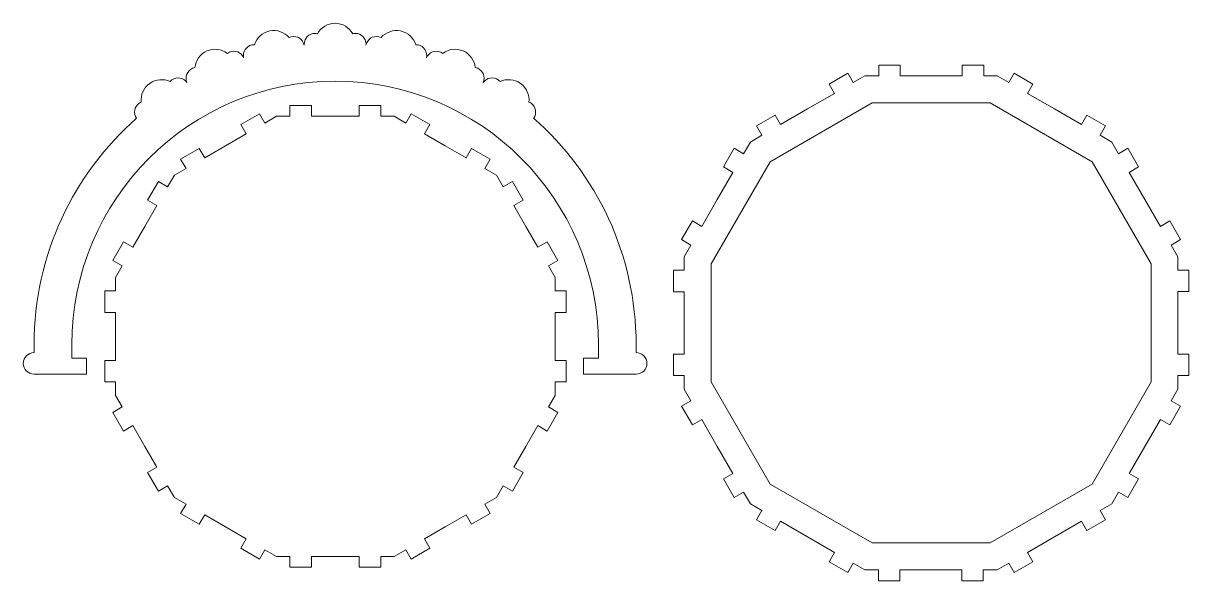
# Model space of a CAD drawing. Header units: centimetres. Extents: x -86 to 44, y 9 to 43.
# Drawn here: x -30.17 to 13.15, y 9.34 to 30.05 of the extents above; entities that cross this region are included whole.
import ezdxf

# ---------------------------------------------------------------- set-up
doc = ezdxf.new("R2010")
doc.units = ezdxf.units.CM
doc.header["$MEASUREMENT"] = 0
doc.layers.add('layer 1', color=7, linetype='Continuous')

msp = doc.modelspace()

# ---------------------------------------------------------------- linework, layer by layer
at = {"layer": 'layer 1', "color": 30, "lineweight": 20}
for points, knots in [([(-17.43528, 29.23906), (-17.43528, 29.23906), (-17.43527, 29.23906), (-17.43527, 29.23906), (-17.43527, 29.23906), (-17.43527, 29.23906), (-17.43526, 29.2391), (-17.43526, 29.2391), (-17.43526, 29.2391), (-17.39014, 29.45536), (-17.17826, 29.5941), (-16.962, 29.54897), (-16.962, 29.54897), (-16.93035, 29.54237), (-16.90036, 29.53217), (-16.87237, 29.51892), (-16.87237, 29.51892), (-16.69998, 29.71803), (-16.42775, 29.82029), (-16.15165, 29.76268), (-16.15165, 29.76268), (-15.87557, 29.70509), (-15.66692, 29.50248), (-15.58854, 29.25107), (-15.58854, 29.25107), (-15.55759, 29.25201), (-15.52604, 29.24936), (-15.49438, 29.24276), (-15.49438, 29.24276), (-15.27867, 29.19775), (-15.1401, 28.98679), (-15.18421, 28.77109), (-15.18421, 28.77109), (-15.18421, 28.77109), (-15.18385, 28.77098), (-15.18385, 28.77098), (-15.18385, 28.77098), (-15.09502, 28.97242), (-14.85992, 29.06432), (-14.65794, 28.97617), (-14.65794, 28.97617), (-14.62831, 28.96326), (-14.60103, 28.94714), (-14.57635, 28.92845), (-14.57635, 28.92845), (-14.36692, 29.08816), (-14.07955, 29.13266), (-13.82104, 29.01988), (-13.82104, 29.01988), (-13.56254, 28.90711), (-13.39966, 28.66616), (-13.37428, 28.40404), (-13.37428, 28.40404), (-13.3438, 28.39864), (-13.31346, 28.3896), (-13.28381, 28.37668), (-13.28381, 28.37668), (-13.08143, 28.28838), (-12.98888, 28.05282), (-13.07701, 27.85038), (-13.07701, 27.85038), (-13.07701, 27.85038), (-13.07695, 27.85035), (-13.07695, 27.85035), (-13.07695, 27.85035), (-12.94902, 28.03028), (-12.69946, 28.07256), (-12.51941, 27.9447), (-12.51941, 27.9447), (-12.49305, 27.92601), (-12.46964, 27.90465), (-12.44931, 27.88131), (-12.44931, 27.88131), (-12.21164, 27.99482), (-11.92124, 27.9796), (-11.69126, 27.81634), (-11.69126, 27.81634), (-11.46129, 27.65308), (-11.35113, 27.38391), (-11.3799, 27.12214), (-11.3799, 27.12214), (-11.35116, 27.11063), (-11.32331, 27.09556), (-11.29694, 27.07687), (-11.29694, 27.07687), (-11.11681, 26.94898), (-11.07443, 26.69929), (-11.20231, 26.51914), (-11.20231, 26.51914), (-11.20231, 26.51914), (-11.20303, 26.51816), (-11.20303, 26.51816), (-11.20303, 26.51816), (-8.86791, 24.46754), (-7.39402, 21.45981), (-7.39402, 18.10785), (-7.39402, 18.10785), (-7.39402, 18.10785), (-7.39402, 17.81538), (-7.39402, 17.81538), (-7.39402, 17.81538), (-7.17311, 17.81538), (-6.99402, 17.63629), (-6.99402, 17.41538), (-6.99402, 17.41538), (-6.99402, 17.19447), (-7.17311, 17.01538), (-7.39402, 17.01538), (-7.39402, 17.01538), (-7.39402, 17.01538), (-8.79402, 17.01538), (-8.79402, 17.01538), (-8.79402, 17.01538), (-8.79402, 17.01538), (-9.34402, 17.01538), (-9.34402, 17.01538), (-9.34402, 17.01538), (-9.34402, 17.01538), (-9.34402, 17.61538), (-9.34402, 17.61538), (-9.34402, 17.61538), (-9.34402, 17.61538), (-8.79402, 17.61538), (-8.79402, 17.61538), (-8.79402, 17.61538), (-8.79402, 17.61538), (-8.79402, 18.10785), (-8.79402, 18.10785), (-8.79402, 18.10785), (-8.79402, 23.51441), (-13.17691, 27.8973), (-18.58347, 27.8973), (-18.58347, 27.8973), (-23.99003, 27.8973), (-28.37292, 23.51441), (-28.37292, 18.10785), (-28.37292, 18.10785), (-28.37292, 18.10785), (-28.37291, 18.10785), (-28.37291, 18.10785), (-28.37291, 18.10785), (-28.37291, 18.10785), (-28.37291, 17.61538), (-28.37291, 17.61538), (-28.37291, 17.61538), (-28.37291, 17.61538), (-27.82291, 17.61538), (-27.82291, 17.61538), (-27.82291, 17.61538), (-27.82291, 17.61538), (-27.82291, 17.01538), (-27.82291, 17.01538), (-27.82291, 17.01538), (-27.82291, 17.01538), (-28.37291, 17.01538), (-28.37291, 17.01538), (-28.37291, 17.01538), (-28.37291, 17.01538), (-29.77291, 17.01538), (-29.77291, 17.01538), (-29.77291, 17.01538), (-29.99382, 17.01538), (-30.17291, 17.19447), (-30.17291, 17.41538), (-30.17291, 17.41538), (-30.17291, 17.63629), (-29.99382, 17.81538), (-29.77291, 17.81538), (-29.77291, 17.81538), (-29.77291, 17.81538), (-29.77291, 18.10785), (-29.77291, 18.10785), (-29.77291, 18.10785), (-29.77291, 18.10785), (-29.77292, 18.10785), (-29.77292, 18.10785), (-29.77292, 18.10785), (-29.77292, 21.4598), (-28.29903, 24.46752), (-25.96392, 26.51814), (-25.96392, 26.51814), (-25.96392, 26.51814), (-25.96465, 26.51914), (-25.96465, 26.51914), (-25.96465, 26.51914), (-26.09253, 26.69929), (-26.05015, 26.94898), (-25.87002, 27.07687), (-25.87002, 27.07687), (-25.84365, 27.09556), (-25.8158, 27.11063), (-25.78706, 27.12214), (-25.78706, 27.12214), (-25.81583, 27.38391), (-25.70567, 27.65308), (-25.4757, 27.81634), (-25.4757, 27.81634), (-25.24572, 27.9796), (-24.95532, 27.99482), (-24.71765, 27.88131), (-24.71765, 27.88131), (-24.69732, 27.90465), (-24.67391, 27.92601), (-24.64755, 27.9447), (-24.64755, 27.9447), (-24.4675, 28.07256), (-24.21793, 28.03028), (-24.09, 27.85034), (-24.09, 27.85034), (-24.09, 27.85034), (-24.08994, 27.85037), (-24.08994, 27.85037), (-24.08994, 27.85037), (-24.17808, 28.05281), (-24.08553, 28.28838), (-23.88315, 28.37668), (-23.88315, 28.37668), (-23.8535, 28.3896), (-23.82316, 28.39864), (-23.79268, 28.40404), (-23.79268, 28.40404), (-23.7673, 28.66616), (-23.60442, 28.90711), (-23.34592, 29.01988), (-23.34592, 29.01988), (-23.08741, 29.13266), (-22.80004, 29.08816), (-22.59061, 28.92845), (-22.59061, 28.92845), (-22.56593, 28.94714), (-22.53865, 28.96326), (-22.50902, 28.97617), (-22.50902, 28.97617), (-22.30704, 29.06432), (-22.07195, 28.97242), (-21.98311, 28.77098), (-21.98311, 28.77098), (-21.98311, 28.77098), (-21.98275, 28.77109), (-21.98275, 28.77109), (-21.98275, 28.77109), (-22.02686, 28.9868), (-21.88829, 29.19775), (-21.67258, 29.24276), (-21.67258, 29.24276), (-21.64092, 29.24936), (-21.60937, 29.25201), (-21.57842, 29.25107), (-21.57842, 29.25107), (-21.50004, 29.50248), (-21.29139, 29.70509), (-21.01531, 29.76268), (-21.01531, 29.76268), (-20.73921, 29.82029), (-20.46698, 29.71803), (-20.29459, 29.51892), (-20.29459, 29.51892), (-20.2666, 29.53217), (-20.23661, 29.54237), (-20.20496, 29.54897), (-20.20496, 29.54897), (-19.9887, 29.5941), (-19.77682, 29.45536), (-19.7317, 29.2391), (-19.7317, 29.2391), (-19.7317, 29.2391), (-19.73169, 29.23906), (-19.73169, 29.23906), (-19.73169, 29.23906), (-19.73169, 29.23906), (-19.73167, 29.23906), (-19.73167, 29.23906), (-19.73167, 29.23906), (-19.73259, 29.25012), (-19.73308, 29.26129), (-19.73308, 29.27258), (-19.73308, 29.27258), (-19.73308, 29.49349), (-19.55399, 29.67258), (-19.33308, 29.67258), (-19.33308, 29.67258), (-19.30075, 29.67258), (-19.26932, 29.66872), (-19.23921, 29.66148), (-19.23921, 29.66148), (-19.11113, 29.89159), (-18.86551, 30.0473), (-18.58347, 30.0473), (-18.58347, 30.0473), (-18.30144, 30.0473), (-18.05581, 29.89159), (-17.92773, 29.66148), (-17.92773, 29.66148), (-17.89763, 29.66872), (-17.8662, 29.67258), (-17.83387, 29.67258), (-17.83387, 29.67258), (-17.61296, 29.67258), (-17.43387, 29.49349), (-17.43387, 29.27258), (-17.43387, 29.27258), (-17.43387, 29.26129), (-17.43436, 29.25011), (-17.43528, 29.23906)], [0, 0, 0, 0, 0.01298701, 0.01298701, 0.01298701, 0.01298701, 0.02597403, 0.02597403, 0.02597403, 0.02597403, 0.03896104, 0.03896104, 0.03896104, 0.03896104, 0.05194805, 0.05194805, 0.05194805, 0.05194805, 0.06493506, 0.06493506, 0.06493506, 0.06493506, 0.07792208, 0.07792208, 0.07792208, 0.07792208, 0.09090909, 0.09090909, 0.09090909, 0.09090909, 0.1038961, 0.1038961, 0.1038961, 0.1038961, 0.11688312, 0.11688312, 0.11688312, 0.11688312, 0.12987013, 0.12987013, 0.12987013, 0.12987013, 0.14285714, 0.14285714, 0.14285714, 0.14285714, 0.15584416, 0.15584416, 0.15584416, 0.15584416, 0.16883117, 0.16883117, 0.16883117, 0.16883117, 0.18181818, 0.18181818, 0.18181818, 0.18181818, 0.19480519, 0.19480519, 0.19480519, 0.19480519, 0.20779221, 0.20779221, 0.20779221, 0.20779221, 0.22077922, 0.22077922, 0.22077922, 0.22077922, 0.23376623, 0.23376623, 0.23376623, 0.23376623, 0.24675325, 0.24675325, 0.24675325, 0.24675325, 0.25974026, 0.25974026, 0.25974026, 0.25974026, 0.27272727, 0.27272727, 0.27272727, 0.27272727, 0.28571429, 0.28571429, 0.28571429, 0.28571429, 0.2987013, 0.2987013, 0.2987013, 0.2987013, 0.31168831, 0.31168831, 0.31168831, 0.31168831, 0.32467532, 0.32467532, 0.32467532, 0.32467532, 0.33766234, 0.33766234, 0.33766234, 0.33766234, 0.35064935, 0.35064935, 0.35064935, 0.35064935, 0.36363636, 0.36363636, 0.36363636, 0.36363636, 0.37662338, 0.37662338, 0.37662338, 0.37662338, 0.38961039, 0.38961039, 0.38961039, 0.38961039, 0.4025974, 0.4025974, 0.4025974, 0.4025974, 0.41558442, 0.41558442, 0.41558442, 0.41558442, 0.42857143, 0.42857143, 0.42857143, 0.42857143, 0.44155844, 0.44155844, 0.44155844, 0.44155844, 0.45454545, 0.45454545, 0.45454545, 0.45454545, 0.46753247, 0.46753247, 0.46753247, 0.46753247, 0.48051948, 0.48051948, 0.48051948, 0.48051948, 0.49350649, 0.49350649, 0.49350649, 0.49350649, 0.50649351, 0.50649351, 0.50649351, 0.50649351, 0.51948052, 0.51948052, 0.51948052, 0.51948052, 0.53246753, 0.53246753, 0.53246753, 0.53246753, 0.54545455, 0.54545455, 0.54545455, 0.54545455, 0.55844156, 0.55844156, 0.55844156, 0.55844156, 0.57142857, 0.57142857, 0.57142857, 0.57142857, 0.58441558, 0.58441558, 0.58441558, 0.58441558, 0.5974026, 0.5974026, 0.5974026, 0.5974026, 0.61038961, 0.61038961, 0.61038961, 0.61038961, 0.62337662, 0.62337662, 0.62337662, 0.62337662, 0.63636364, 0.63636364, 0.63636364, 0.63636364, 0.64935065, 0.64935065, 0.64935065, 0.64935065, 0.66233766, 0.66233766, 0.66233766, 0.66233766, 0.67532468, 0.67532468, 0.67532468, 0.67532468, 0.68831169, 0.68831169, 0.68831169, 0.68831169, 0.7012987, 0.7012987, 0.7012987, 0.7012987, 0.71428571, 0.71428571, 0.71428571, 0.71428571, 0.72727273, 0.72727273, 0.72727273, 0.72727273, 0.74025974, 0.74025974, 0.74025974, 0.74025974, 0.75324675, 0.75324675, 0.75324675, 0.75324675, 0.76623377, 0.76623377, 0.76623377, 0.76623377, 0.77922078, 0.77922078, 0.77922078, 0.77922078, 0.79220779, 0.79220779, 0.79220779, 0.79220779, 0.80519481, 0.80519481, 0.80519481, 0.80519481, 0.81818182, 0.81818182, 0.81818182, 0.81818182, 0.83116883, 0.83116883, 0.83116883, 0.83116883, 0.84415584, 0.84415584, 0.84415584, 0.84415584, 0.85714286, 0.85714286, 0.85714286, 0.85714286, 0.87012987, 0.87012987, 0.87012987, 0.87012987, 0.88311688, 0.88311688, 0.88311688, 0.88311688, 0.8961039, 0.8961039, 0.8961039, 0.8961039, 0.90909091, 0.90909091, 0.90909091, 0.90909091, 0.92207792, 0.92207792, 0.92207792, 0.92207792, 0.93506494, 0.93506494, 0.93506494, 0.93506494, 0.94805195, 0.94805195, 0.94805195, 0.94805195, 0.96103896, 0.96103896, 0.96103896, 0.96103896, 0.97402597, 0.97402597, 0.97402597, 0.97402597, 1, 1, 1, 1]), ([(-25.15371, 24.16979), (-25.15371, 24.16979), (-25.55371, 23.47697), (-25.55371, 23.47697), (-25.55371, 23.47697), (-25.55371, 23.47697), (-25.2073, 23.27697), (-25.2073, 23.27697), (-25.2073, 23.27697), (-25.2073, 23.27697), (-25.65244, 22.50596), (-25.65244, 22.50596), (-25.65244, 22.50596), (-25.65244, 22.50596), (-26.09758, 21.73495), (-26.09758, 21.73495), (-26.09758, 21.73495), (-26.09758, 21.73495), (-26.44398, 21.93494), (-26.44398, 21.93494), (-26.44398, 21.93494), (-26.44398, 21.93494), (-26.84398, 21.24212), (-26.84398, 21.24212), (-26.84398, 21.24212), (-26.84398, 21.24212), (-26.49758, 21.04212), (-26.49758, 21.04212), (-26.49758, 21.04212), (-26.49758, 21.04212), (-26.74758, 20.60911), (-26.74758, 20.60911), (-26.74758, 20.60911), (-26.74758, 20.60911), (-26.74758, 20.10911), (-26.74758, 20.10911), (-26.74758, 20.10911), (-26.74758, 20.10911), (-27.14756, 20.10911), (-27.14756, 20.10911), (-27.14756, 20.10911), (-27.14756, 20.10911), (-27.14756, 19.30911), (-27.14756, 19.30911), (-27.14756, 19.30911), (-27.14756, 19.30911), (-26.74758, 19.30911), (-26.74758, 19.30911), (-26.74758, 19.30911), (-26.74758, 19.30911), (-26.74758, 18.41881), (-26.74758, 18.41881), (-26.74758, 18.41881), (-26.74758, 18.41881), (-26.74758, 17.52853), (-26.74758, 17.52853), (-26.74758, 17.52853), (-26.74758, 17.52853), (-27.14755, 17.52853), (-27.14755, 17.52853), (-27.14755, 17.52853), (-27.14755, 17.52853), (-27.14755, 16.72853), (-27.14755, 16.72853), (-27.14755, 16.72853), (-27.14755, 16.72853), (-26.74758, 16.72853), (-26.74758, 16.72853), (-26.74758, 16.72853), (-26.74758, 16.72853), (-26.74758, 16.22852), (-26.74758, 16.22852), (-26.74758, 16.22852), (-26.74758, 16.22852), (-26.49759, 15.79552), (-26.49759, 15.79552), (-26.49759, 15.79552), (-26.49759, 15.79552), (-26.84399, 15.59552), (-26.84399, 15.59552), (-26.84399, 15.59552), (-26.84399, 15.59552), (-26.44399, 14.9027), (-26.44399, 14.9027), (-26.44399, 14.9027), (-26.44399, 14.9027), (-26.09759, 15.1027), (-26.09759, 15.1027), (-26.09759, 15.1027), (-26.09759, 15.1027), (-25.65244, 14.33168), (-25.65244, 14.33168), (-25.65244, 14.33168), (-25.65244, 14.33168), (-25.2073, 13.56068), (-25.2073, 13.56068), (-25.2073, 13.56068), (-25.2073, 13.56068), (-25.55369, 13.36069), (-25.55369, 13.36069), (-25.55369, 13.36069), (-25.55369, 13.36069), (-25.15369, 12.66787), (-25.15369, 12.66787), (-25.15369, 12.66787), (-25.15369, 12.66787), (-24.8073, 12.86786), (-24.8073, 12.86786), (-24.8073, 12.86786), (-24.8073, 12.86786), (-24.55729, 12.43483), (-24.55729, 12.43483), (-24.55729, 12.43483), (-24.55729, 12.43483), (-24.12429, 12.18484), (-24.12429, 12.18484), (-24.12429, 12.18484), (-24.12429, 12.18484), (-24.32428, 11.83844), (-24.32428, 11.83844), (-24.32428, 11.83844), (-24.32428, 11.83844), (-23.63146, 11.43844), (-23.63146, 11.43844), (-23.63146, 11.43844), (-23.63146, 11.43844), (-23.43147, 11.78483), (-23.43147, 11.78483), (-23.43147, 11.78483), (-23.43147, 11.78483), (-22.66044, 11.33968), (-22.66044, 11.33968), (-22.66044, 11.33968), (-22.66044, 11.33968), (-21.88945, 10.89454), (-21.88945, 10.89454), (-21.88945, 10.89454), (-21.88945, 10.89454), (-22.08943, 10.54817), (-22.08943, 10.54817), (-22.08943, 10.54817), (-22.08943, 10.54817), (-21.39661, 10.14817), (-21.39661, 10.14817), (-21.39661, 10.14817), (-21.39661, 10.14817), (-21.19663, 10.49454), (-21.19663, 10.49454), (-21.19663, 10.49454), (-21.19663, 10.49454), (-20.7636, 10.24453), (-20.7636, 10.24453), (-20.7636, 10.24453), (-20.7636, 10.24453), (-20.2636, 10.24453), (-20.2636, 10.24453), (-20.2636, 10.24453), (-20.2636, 10.24453), (-20.2636, 9.84455), (-20.2636, 9.84455), (-20.2636, 9.84455), (-20.2636, 9.84455), (-19.4636, 9.84455), (-19.4636, 9.84455), (-19.4636, 9.84455), (-19.4636, 9.84455), (-19.4636, 10.24454), (-19.4636, 10.24454), (-19.4636, 10.24454), (-19.4636, 10.24454), (-18.57331, 10.24454), (-18.57331, 10.24454), (-18.57331, 10.24454), (-18.57331, 10.24454), (-17.68302, 10.24454), (-17.68302, 10.24454), (-17.68302, 10.24454), (-17.68302, 10.24454), (-17.68302, 9.84456), (-17.68302, 9.84456), (-17.68302, 9.84456), (-17.68302, 9.84456), (-16.88302, 9.84456), (-16.88302, 9.84456), (-16.88302, 9.84456), (-16.88302, 9.84456), (-16.88302, 10.24454), (-16.88302, 10.24454), (-16.88302, 10.24454), (-16.88302, 10.24454), (-16.38302, 10.24454), (-16.38302, 10.24454), (-16.38302, 10.24454), (-16.38302, 10.24454), (-15.95, 10.49454), (-15.95, 10.49454), (-15.95, 10.49454), (-15.95, 10.49454), (-15.75001, 10.14815), (-15.75001, 10.14815), (-15.75001, 10.14815), (-15.75001, 10.14815), (-15.05719, 10.54815), (-15.05719, 10.54815), (-15.05719, 10.54815), (-15.05719, 10.54815), (-15.25718, 10.89454), (-15.25718, 10.89454), (-15.25718, 10.89454), (-15.25718, 10.89454), (-14.48617, 11.33968), (-14.48617, 11.33968), (-14.48617, 11.33968), (-14.48617, 11.33968), (-13.71516, 11.78482), (-13.71516, 11.78482), (-13.71516, 11.78482), (-13.71516, 11.78482), (-13.51518, 11.43845), (-13.51518, 11.43845), (-13.51518, 11.43845), (-13.51518, 11.43845), (-12.82236, 11.83845), (-12.82236, 11.83845), (-12.82236, 11.83845), (-12.82236, 11.83845), (-13.02234, 12.18482), (-13.02234, 12.18482), (-13.02234, 12.18482), (-13.02234, 12.18482), (-12.58932, 12.43482), (-12.58932, 12.43482), (-12.58932, 12.43482), (-12.58932, 12.43482), (-12.33931, 12.86784), (-12.33931, 12.86784), (-12.33931, 12.86784), (-12.33931, 12.86784), (-11.99293, 12.66786), (-11.99293, 12.66786), (-11.99293, 12.66786), (-11.99293, 12.66786), (-11.59293, 13.36068), (-11.59293, 13.36068), (-11.59293, 13.36068), (-11.59293, 13.36068), (-11.93931, 13.56066), (-11.93931, 13.56066), (-11.93931, 13.56066), (-11.93931, 13.56066), (-11.49417, 14.33167), (-11.49417, 14.33167), (-11.49417, 14.33167), (-11.49417, 14.33167), (-11.04903, 15.10269), (-11.04903, 15.10269), (-11.04903, 15.10269), (-11.04903, 15.10269), (-10.70265, 14.90271), (-10.70265, 14.90271), (-10.70265, 14.90271), (-10.70265, 14.90271), (-10.30265, 15.59553), (-10.30265, 15.59553), (-10.30265, 15.59553), (-10.30265, 15.59553), (-10.64903, 15.79551), (-10.64903, 15.79551), (-10.64903, 15.79551), (-10.64903, 15.79551), (-10.39903, 16.22852), (-10.39903, 16.22852), (-10.39903, 16.22852), (-10.39903, 16.22852), (-10.39903, 16.72853), (-10.39903, 16.72853), (-10.39903, 16.72853), (-10.39903, 16.72853), (-9.99903, 16.72853), (-9.99903, 16.72853), (-9.99903, 16.72853), (-9.99903, 16.72853), (-9.99903, 17.52853), (-9.99903, 17.52853), (-9.99903, 17.52853), (-9.99903, 17.52853), (-10.39904, 17.52853), (-10.39904, 17.52853), (-10.39904, 17.52853), (-10.39904, 17.52853), (-10.39904, 18.41882), (-10.39904, 18.41882), (-10.39904, 18.41882), (-10.39904, 18.41882), (-10.39904, 19.30911), (-10.39904, 19.30911), (-10.39904, 19.30911), (-10.39904, 19.30911), (-9.99904, 19.30911), (-9.99904, 19.30911), (-9.99904, 19.30911), (-9.99904, 19.30911), (-9.99904, 20.10911), (-9.99904, 20.10911), (-9.99904, 20.10911), (-9.99904, 20.10911), (-10.39903, 20.10911), (-10.39903, 20.10911), (-10.39903, 20.10911), (-10.39903, 20.10911), (-10.39903, 20.60911), (-10.39903, 20.60911), (-10.39903, 20.60911), (-10.39903, 20.60911), (-10.64904, 21.04214), (-10.64904, 21.04214), (-10.64904, 21.04214), (-10.64904, 21.04214), (-10.30264, 21.24213), (-10.30264, 21.24213), (-10.30264, 21.24213), (-10.30264, 21.24213), (-10.70264, 21.93495), (-10.70264, 21.93495), (-10.70264, 21.93495), (-10.70264, 21.93495), (-11.04904, 21.73496), (-11.04904, 21.73496), (-11.04904, 21.73496), (-11.04904, 21.73496), (-11.49417, 22.50595), (-11.49417, 22.50595), (-11.49417, 22.50595), (-11.49417, 22.50595), (-11.93933, 23.27697), (-11.93933, 23.27697), (-11.93933, 23.27697), (-11.93933, 23.27697), (-11.59293, 23.47696), (-11.59293, 23.47696), (-11.59293, 23.47696), (-11.59293, 23.47696), (-11.99293, 24.16978), (-11.99293, 24.16978), (-11.99293, 24.16978), (-11.99293, 24.16978), (-12.33933, 23.96979), (-12.33933, 23.96979), (-12.33933, 23.96979), (-12.33933, 23.96979), (-12.58933, 24.4028), (-12.58933, 24.4028), (-12.58933, 24.4028), (-12.58933, 24.4028), (-13.02235, 24.65281), (-13.02235, 24.65281), (-13.02235, 24.65281), (-13.02235, 24.65281), (-12.82235, 24.99922), (-12.82235, 24.99922), (-12.82235, 24.99922), (-12.82235, 24.99922), (-13.51517, 25.39922), (-13.51517, 25.39922), (-13.51517, 25.39922), (-13.51517, 25.39922), (-13.71517, 25.05281), (-13.71517, 25.05281), (-13.71517, 25.05281), (-13.71517, 25.05281), (-14.48617, 25.49795), (-14.48617, 25.49795), (-14.48617, 25.49795), (-14.48617, 25.49795), (-15.25719, 25.9431), (-15.25719, 25.9431), (-15.25719, 25.9431), (-15.25719, 25.9431), (-15.0572, 26.2895), (-15.0572, 26.2895), (-15.0572, 26.2895), (-15.0572, 26.2895), (-15.75002, 26.6895), (-15.75002, 26.6895), (-15.75002, 26.6895), (-15.75002, 26.6895), (-15.95001, 26.3431), (-15.95001, 26.3431), (-15.95001, 26.3431), (-15.95001, 26.3431), (-16.38302, 26.5931), (-16.38302, 26.5931), (-16.38302, 26.5931), (-16.38302, 26.5931), (-16.88302, 26.5931), (-16.88302, 26.5931), (-16.88302, 26.5931), (-16.88302, 26.5931), (-16.88302, 26.99308), (-16.88302, 26.99308), (-16.88302, 26.99308), (-16.88302, 26.99308), (-17.68302, 26.99308), (-17.68302, 26.99308), (-17.68302, 26.99308), (-17.68302, 26.99308), (-17.68302, 26.59309), (-17.68302, 26.59309), (-17.68302, 26.59309), (-17.68302, 26.59309), (-18.57331, 26.59309), (-18.57331, 26.59309), (-18.57331, 26.59309), (-18.57331, 26.59309), (-19.4636, 26.59309), (-19.4636, 26.59309), (-19.4636, 26.59309), (-19.4636, 26.59309), (-19.4636, 26.99307), (-19.4636, 26.99307), (-19.4636, 26.99307), (-19.4636, 26.99307), (-20.2636, 26.99307), (-20.2636, 26.99307), (-20.2636, 26.99307), (-20.2636, 26.99307), (-20.2636, 26.59309), (-20.2636, 26.59309), (-20.2636, 26.59309), (-20.2636, 26.59309), (-20.7636, 26.59309), (-20.7636, 26.59309), (-20.7636, 26.59309), (-20.7636, 26.59309), (-21.19662, 26.34309), (-21.19662, 26.34309), (-21.19662, 26.34309), (-21.19662, 26.34309), (-21.39662, 26.6895), (-21.39662, 26.6895), (-21.39662, 26.6895), (-21.39662, 26.6895), (-22.08944, 26.2895), (-22.08944, 26.2895), (-22.08944, 26.2895), (-22.08944, 26.2895), (-21.88944, 25.94309), (-21.88944, 25.94309), (-21.88944, 25.94309), (-21.88944, 25.94309), (-22.66045, 25.49795), (-22.66045, 25.49795), (-22.66045, 25.49795), (-22.66045, 25.49795), (-23.43146, 25.05281), (-23.43146, 25.05281), (-23.43146, 25.05281), (-23.43146, 25.05281), (-23.63145, 25.39921), (-23.63145, 25.39921), (-23.63145, 25.39921), (-23.63145, 25.39921), (-24.32427, 24.99921), (-24.32427, 24.99921), (-24.32427, 24.99921), (-24.32427, 24.99921), (-24.12428, 24.65281), (-24.12428, 24.65281), (-24.12428, 24.65281), (-24.12428, 24.65281), (-24.5573, 24.40281), (-24.5573, 24.40281), (-24.5573, 24.40281), (-24.5573, 24.40281), (-24.8073, 23.96979), (-24.8073, 23.96979), (-24.8073, 23.96979), (-24.8073, 23.96979), (-25.15371, 24.16979), (-25.15371, 24.16979)], [0, 0, 0, 0, 0.00826446, 0.00826446, 0.00826446, 0.00826446, 0.01652893, 0.01652893, 0.01652893, 0.01652893, 0.02479339, 0.02479339, 0.02479339, 0.02479339, 0.03305785, 0.03305785, 0.03305785, 0.03305785, 0.04132231, 0.04132231, 0.04132231, 0.04132231, 0.04958678, 0.04958678, 0.04958678, 0.04958678, 0.05785124, 0.05785124, 0.05785124, 0.05785124, 0.0661157, 0.0661157, 0.0661157, 0.0661157, 0.07438017, 0.07438017, 0.07438017, 0.07438017, 0.08264463, 0.08264463, 0.08264463, 0.08264463, 0.09090909, 0.09090909, 0.09090909, 0.09090909, 0.09917355, 0.09917355, 0.09917355, 0.09917355, 0.10743802, 0.10743802, 0.10743802, 0.10743802, 0.11570248, 0.11570248, 0.11570248, 0.11570248, 0.12396694, 0.12396694, 0.12396694, 0.12396694, 0.1322314, 0.1322314, 0.1322314, 0.1322314, 0.14049587, 0.14049587, 0.14049587, 0.14049587, 0.14876033, 0.14876033, 0.14876033, 0.14876033, 0.15702479, 0.15702479, 0.15702479, 0.15702479, 0.16528926, 0.16528926, 0.16528926, 0.16528926, 0.17355372, 0.17355372, 0.17355372, 0.17355372, 0.18181818, 0.18181818, 0.18181818, 0.18181818, 0.19008264, 0.19008264, 0.19008264, 0.19008264, 0.19834711, 0.19834711, 0.19834711, 0.19834711, 0.20661157, 0.20661157, 0.20661157, 0.20661157, 0.21487603, 0.21487603, 0.21487603, 0.21487603, 0.2231405, 0.2231405, 0.2231405, 0.2231405, 0.23140496, 0.23140496, 0.23140496, 0.23140496, 0.23966942, 0.23966942, 0.23966942, 0.23966942, 0.24793388, 0.24793388, 0.24793388, 0.24793388, 0.25619835, 0.25619835, 0.25619835, 0.25619835, 0.26446281, 0.26446281, 0.26446281, 0.26446281, 0.27272727, 0.27272727, 0.27272727, 0.27272727, 0.28099174, 0.28099174, 0.28099174, 0.28099174, 0.2892562, 0.2892562, 0.2892562, 0.2892562, 0.29752066, 0.29752066, 0.29752066, 0.29752066, 0.30578512, 0.30578512, 0.30578512, 0.30578512, 0.31404959, 0.31404959, 0.31404959, 0.31404959, 0.32231405, 0.32231405, 0.32231405, 0.32231405, 0.33057851, 0.33057851, 0.33057851, 0.33057851, 0.33884298, 0.33884298, 0.33884298, 0.33884298, 0.34710744, 0.34710744, 0.34710744, 0.34710744, 0.3553719, 0.3553719, 0.3553719, 0.3553719, 0.36363636, 0.36363636, 0.36363636, 0.36363636, 0.37190083, 0.37190083, 0.37190083, 0.37190083, 0.38016529, 0.38016529, 0.38016529, 0.38016529, 0.38842975, 0.38842975, 0.38842975, 0.38842975, 0.39669421, 0.39669421, 0.39669421, 0.39669421, 0.40495868, 0.40495868, 0.40495868, 0.40495868, 0.41322314, 0.41322314, 0.41322314, 0.41322314, 0.4214876, 0.4214876, 0.4214876, 0.4214876, 0.42975207, 0.42975207, 0.42975207, 0.42975207, 0.43801653, 0.43801653, 0.43801653, 0.43801653, 0.44628099, 0.44628099, 0.44628099, 0.44628099, 0.45454545, 0.45454545, 0.45454545, 0.45454545, 0.46280992, 0.46280992, 0.46280992, 0.46280992, 0.47107438, 0.47107438, 0.47107438, 0.47107438, 0.47933884, 0.47933884, 0.47933884, 0.47933884, 0.48760331, 0.48760331, 0.48760331, 0.48760331, 0.49586777, 0.49586777, 0.49586777, 0.49586777, 0.50413223, 0.50413223, 0.50413223, 0.50413223, 0.51239669, 0.51239669, 0.51239669, 0.51239669, 0.52066116, 0.52066116, 0.52066116, 0.52066116, 0.52892562, 0.52892562, 0.52892562, 0.52892562, 0.53719008, 0.53719008, 0.53719008, 0.53719008, 0.54545455, 0.54545455, 0.54545455, 0.54545455, 0.55371901, 0.55371901, 0.55371901, 0.55371901, 0.56198347, 0.56198347, 0.56198347, 0.56198347, 0.57024793, 0.57024793, 0.57024793, 0.57024793, 0.5785124, 0.5785124, 0.5785124, 0.5785124, 0.58677686, 0.58677686, 0.58677686, 0.58677686, 0.59504132, 0.59504132, 0.59504132, 0.59504132, 0.60330579, 0.60330579, 0.60330579, 0.60330579, 0.61157025, 0.61157025, 0.61157025, 0.61157025, 0.61983471, 0.61983471, 0.61983471, 0.61983471, 0.62809917, 0.62809917, 0.62809917, 0.62809917, 0.63636364, 0.63636364, 0.63636364, 0.63636364, 0.6446281, 0.6446281, 0.6446281, 0.6446281, 0.65289256, 0.65289256, 0.65289256, 0.65289256, 0.66115702, 0.66115702, 0.66115702, 0.66115702, 0.66942149, 0.66942149, 0.66942149, 0.66942149, 0.67768595, 0.67768595, 0.67768595, 0.67768595, 0.68595041, 0.68595041, 0.68595041, 0.68595041, 0.69421488, 0.69421488, 0.69421488, 0.69421488, 0.70247934, 0.70247934, 0.70247934, 0.70247934, 0.7107438, 0.7107438, 0.7107438, 0.7107438, 0.71900826, 0.71900826, 0.71900826, 0.71900826, 0.72727273, 0.72727273, 0.72727273, 0.72727273, 0.73553719, 0.73553719, 0.73553719, 0.73553719, 0.74380165, 0.74380165, 0.74380165, 0.74380165, 0.75206612, 0.75206612, 0.75206612, 0.75206612, 0.76033058, 0.76033058, 0.76033058, 0.76033058, 0.76859504, 0.76859504, 0.76859504, 0.76859504, 0.7768595, 0.7768595, 0.7768595, 0.7768595, 0.78512397, 0.78512397, 0.78512397, 0.78512397, 0.79338843, 0.79338843, 0.79338843, 0.79338843, 0.80165289, 0.80165289, 0.80165289, 0.80165289, 0.80991736, 0.80991736, 0.80991736, 0.80991736, 0.81818182, 0.81818182, 0.81818182, 0.81818182, 0.82644628, 0.82644628, 0.82644628, 0.82644628, 0.83471074, 0.83471074, 0.83471074, 0.83471074, 0.84297521, 0.84297521, 0.84297521, 0.84297521, 0.85123967, 0.85123967, 0.85123967, 0.85123967, 0.85950413, 0.85950413, 0.85950413, 0.85950413, 0.8677686, 0.8677686, 0.8677686, 0.8677686, 0.87603306, 0.87603306, 0.87603306, 0.87603306, 0.88429752, 0.88429752, 0.88429752, 0.88429752, 0.89256198, 0.89256198, 0.89256198, 0.89256198, 0.90082645, 0.90082645, 0.90082645, 0.90082645, 0.90909091, 0.90909091, 0.90909091, 0.90909091, 0.91735537, 0.91735537, 0.91735537, 0.91735537, 0.92561983, 0.92561983, 0.92561983, 0.92561983, 0.9338843, 0.9338843, 0.9338843, 0.9338843, 0.94214876, 0.94214876, 0.94214876, 0.94214876, 0.95041322, 0.95041322, 0.95041322, 0.95041322, 0.95867769, 0.95867769, 0.95867769, 0.95867769, 0.96694215, 0.96694215, 0.96694215, 0.96694215, 0.97520661, 0.97520661, 0.97520661, 0.97520661, 0.98347107, 0.98347107, 0.98347107, 0.98347107, 1, 1, 1, 1])]:
    msp.add_open_spline(points, degree=3, knots=knots, dxfattribs=at)
at = {"layer": 'layer 1', "color": 30, "lineweight": 9}
for points, knots in [([(-3.74483, 12.43576), (-3.74483, 12.43576), (-4.14483, 13.12858), (-4.14483, 13.12858), (-4.14483, 13.12858), (-4.14483, 13.12858), (-3.79843, 13.32857), (-3.79843, 13.32857), (-3.79843, 13.32857), (-3.79843, 13.32857), (-4.37782, 14.3321), (-4.37782, 14.3321), (-4.37782, 14.3321), (-4.37782, 14.3321), (-4.95721, 15.33563), (-4.95721, 15.33563), (-4.95721, 15.33563), (-4.95721, 15.33563), (-5.30362, 15.13563), (-5.30362, 15.13563), (-5.30362, 15.13563), (-5.30362, 15.13563), (-5.70362, 15.82845), (-5.70362, 15.82845), (-5.70362, 15.82845), (-5.70362, 15.82845), (-5.35721, 16.02845), (-5.35721, 16.02845), (-5.35721, 16.02845), (-5.35721, 16.02845), (-5.60721, 16.46146), (-5.60721, 16.46146), (-5.60721, 16.46146), (-5.60721, 16.46146), (-5.60721, 16.96146), (-5.60721, 16.96146), (-5.60721, 16.96146), (-5.60721, 16.96146), (-6.00721, 16.96146), (-6.00721, 16.96146), (-6.00721, 16.96146), (-6.00721, 16.96146), (-6.00721, 17.76146), (-6.00721, 17.76146), (-6.00721, 17.76146), (-6.00721, 17.76146), (-5.60721, 17.76146), (-5.60721, 17.76146), (-5.60721, 17.76146), (-5.60721, 17.76146), (-5.60721, 18.92024), (-5.60721, 18.92024), (-5.60721, 18.92024), (-5.60721, 18.92024), (-5.60721, 20.07903), (-5.60721, 20.07903), (-5.60721, 20.07903), (-5.60721, 20.07903), (-6.00721, 20.07903), (-6.00721, 20.07903), (-6.00721, 20.07903), (-6.00721, 20.07903), (-6.00721, 20.87903), (-6.00721, 20.87903), (-6.00721, 20.87903), (-6.00721, 20.87903), (-5.60721, 20.87903), (-5.60721, 20.87903), (-5.60721, 20.87903), (-5.60721, 20.87903), (-5.60721, 21.37903), (-5.60721, 21.37903), (-5.60721, 21.37903), (-5.60721, 21.37903), (-5.35721, 21.81205), (-5.35721, 21.81205), (-5.35721, 21.81205), (-5.35721, 21.81205), (-5.70362, 22.01205), (-5.70362, 22.01205), (-5.70362, 22.01205), (-5.70362, 22.01205), (-5.30362, 22.70487), (-5.30362, 22.70487), (-5.30362, 22.70487), (-5.30362, 22.70487), (-4.95721, 22.50487), (-4.95721, 22.50487), (-4.95721, 22.50487), (-4.95721, 22.50487), (-4.37782, 23.5084), (-4.37782, 23.5084), (-4.37782, 23.5084), (-4.37782, 23.5084), (-3.79844, 24.51193), (-3.79844, 24.51193), (-3.79844, 24.51193), (-3.79844, 24.51193), (-4.14485, 24.71193), (-4.14485, 24.71193), (-4.14485, 24.71193), (-4.14485, 24.71193), (-3.74485, 25.40475), (-3.74485, 25.40475), (-3.74485, 25.40475), (-3.74485, 25.40475), (-3.39844, 25.20475), (-3.39844, 25.20475), (-3.39844, 25.20475), (-3.39844, 25.20475), (-3.14844, 25.63777), (-3.14844, 25.63777), (-3.14844, 25.63777), (-3.14844, 25.63777), (-2.71542, 25.88777), (-2.71542, 25.88777), (-2.71542, 25.88777), (-2.71542, 25.88777), (-2.91527, 26.23412), (-2.91527, 26.23412), (-2.91527, 26.23412), (-2.91527, 26.23412), (-2.22234, 26.63394), (-2.22234, 26.63394), (-2.22234, 26.63394), (-2.22234, 26.63394), (-2.0226, 26.28777), (-2.0226, 26.28777), (-2.0226, 26.28777), (-2.0226, 26.28777), (-1.01907, 26.86715), (-1.01907, 26.86715), (-1.01907, 26.86715), (-1.01907, 26.86715), (-0.01554, 27.44654), (-0.01554, 27.44654), (-0.01554, 27.44654), (-0.01554, 27.44654), (-0.21498, 27.7922), (-0.21498, 27.7922), (-0.21498, 27.7922), (-0.21498, 27.7922), (0.47794, 28.19202), (0.47794, 28.19202), (0.47794, 28.19202), (0.47794, 28.19202), (0.67729, 27.84654), (0.67729, 27.84654), (0.67729, 27.84654), (0.67729, 27.84654), (1.1103, 28.09654), (1.1103, 28.09654), (1.1103, 28.09654), (1.1103, 28.09654), (1.62671, 28.09654), (1.62671, 28.09654), (1.62671, 28.09654), (1.62671, 28.09654), (1.62671, 28.49654), (1.62671, 28.49654), (1.62671, 28.49654), (1.62671, 28.49654), (2.42671, 28.49654), (2.42671, 28.49654), (2.42671, 28.49654), (2.42671, 28.49654), (2.42671, 28.09654), (2.42671, 28.09654), (2.42671, 28.09654), (2.42671, 28.09654), (3.56908, 28.09654), (3.56908, 28.09654), (3.56908, 28.09654), (3.56908, 28.09654), (4.72786, 28.09654), (4.72786, 28.09654), (4.72786, 28.09654), (4.72786, 28.09654), (4.72786, 28.49655), (4.72786, 28.49655), (4.72786, 28.49655), (4.72786, 28.49655), (5.52786, 28.49655), (5.52786, 28.49655), (5.52786, 28.49655), (5.52786, 28.49655), (5.52786, 28.09655), (5.52786, 28.09655), (5.52786, 28.09655), (5.52786, 28.09655), (6.02786, 28.09655), (6.02786, 28.09655), (6.02786, 28.09655), (6.02786, 28.09655), (6.46088, 27.84655), (6.46088, 27.84655), (6.46088, 27.84655), (6.46088, 27.84655), (6.66088, 28.19296), (6.66088, 28.19296), (6.66088, 28.19296), (6.66088, 28.19296), (7.3537, 27.79296), (7.3537, 27.79296), (7.3537, 27.79296), (7.3537, 27.79296), (7.1537, 27.44654), (7.1537, 27.44654), (7.1537, 27.44654), (7.1537, 27.44654), (8.15723, 26.86715), (8.15723, 26.86715), (8.15723, 26.86715), (8.15723, 26.86715), (9.16075, 26.28776), (9.16075, 26.28776), (9.16075, 26.28776), (9.16075, 26.28776), (9.36075, 26.63417), (9.36075, 26.63417), (9.36075, 26.63417), (9.36075, 26.63417), (10.05357, 26.23417), (10.05357, 26.23417), (10.05357, 26.23417), (10.05357, 26.23417), (9.85357, 25.88776), (9.85357, 25.88776), (9.85357, 25.88776), (9.85357, 25.88776), (10.28659, 25.63776), (10.28659, 25.63776), (10.28659, 25.63776), (10.28659, 25.63776), (10.53659, 25.20474), (10.53659, 25.20474), (10.53659, 25.20474), (10.53659, 25.20474), (10.883, 25.40474), (10.883, 25.40474), (10.883, 25.40474), (10.883, 25.40474), (11.283, 24.71192), (11.283, 24.71192), (11.283, 24.71192), (11.283, 24.71192), (10.9366, 24.51192), (10.9366, 24.51192), (10.9366, 24.51192), (10.9366, 24.51192), (11.51599, 23.50839), (11.51599, 23.50839), (11.51599, 23.50839), (11.51599, 23.50839), (12.09538, 22.50487), (12.09538, 22.50487), (12.09538, 22.50487), (12.09538, 22.50487), (12.44179, 22.70487), (12.44179, 22.70487), (12.44179, 22.70487), (12.44179, 22.70487), (12.84179, 22.01205), (12.84179, 22.01205), (12.84179, 22.01205), (12.84179, 22.01205), (12.49538, 21.81205), (12.49538, 21.81205), (12.49538, 21.81205), (12.49538, 21.81205), (12.74538, 21.37903), (12.74538, 21.37903), (12.74538, 21.37903), (12.74538, 21.37903), (12.74538, 20.88128), (12.74538, 20.88128), (12.74538, 20.88128), (12.74538, 20.88128), (13.14538, 20.88128), (13.14538, 20.88128), (13.14538, 20.88128), (13.14538, 20.88128), (13.14538, 20.08128), (13.14538, 20.08128), (13.14538, 20.08128), (13.14538, 20.08128), (12.74537, 20.08128), (12.74537, 20.08128), (12.74537, 20.08128), (12.74537, 20.08128), (12.74537, 18.92025), (12.74537, 18.92025), (12.74537, 18.92025), (12.74537, 18.92025), (12.74537, 17.76146), (12.74537, 17.76146), (12.74537, 17.76146), (12.74537, 17.76146), (13.14538, 17.76146), (13.14538, 17.76146), (13.14538, 17.76146), (13.14538, 17.76146), (13.14538, 16.96146), (13.14538, 16.96146), (13.14538, 16.96146), (13.14538, 16.96146), (12.74538, 16.96146), (12.74538, 16.96146), (12.74538, 16.96146), (12.74538, 16.96146), (12.74538, 16.46146), (12.74538, 16.46146), (12.74538, 16.46146), (12.74538, 16.46146), (12.49538, 16.02844), (12.49538, 16.02844), (12.49538, 16.02844), (12.49538, 16.02844), (12.84179, 15.82844), (12.84179, 15.82844), (12.84179, 15.82844), (12.84179, 15.82844), (12.44179, 15.13562), (12.44179, 15.13562), (12.44179, 15.13562), (12.44179, 15.13562), (12.09538, 15.33562), (12.09538, 15.33562), (12.09538, 15.33562), (12.09538, 15.33562), (11.51599, 14.33209), (11.51599, 14.33209), (11.51599, 14.33209), (11.51599, 14.33209), (10.93661, 13.32856), (10.93661, 13.32856), (10.93661, 13.32856), (10.93661, 13.32856), (11.28302, 13.12856), (11.28302, 13.12856), (11.28302, 13.12856), (11.28302, 13.12856), (10.88302, 12.43574), (10.88302, 12.43574), (10.88302, 12.43574), (10.88302, 12.43574), (10.53661, 12.63574), (10.53661, 12.63574), (10.53661, 12.63574), (10.53661, 12.63574), (10.2866, 12.20272), (10.2866, 12.20272), (10.2866, 12.20272), (10.2866, 12.20272), (9.85359, 11.95272), (9.85359, 11.95272), (9.85359, 11.95272), (9.85359, 11.95272), (10.05344, 11.60637), (10.05344, 11.60637), (10.05344, 11.60637), (10.05344, 11.60637), (9.36051, 11.20655), (9.36051, 11.20655), (9.36051, 11.20655), (9.36051, 11.20655), (9.16077, 11.55273), (9.16077, 11.55273), (9.16077, 11.55273), (9.16077, 11.55273), (8.15723, 10.97334), (8.15723, 10.97334), (8.15723, 10.97334), (8.15723, 10.97334), (7.15371, 10.39396), (7.15371, 10.39396), (7.15371, 10.39396), (7.15371, 10.39396), (7.35315, 10.04829), (7.35315, 10.04829), (7.35315, 10.04829), (7.35315, 10.04829), (6.66023, 9.64847), (6.66023, 9.64847), (6.66023, 9.64847), (6.66023, 9.64847), (6.46088, 9.99396), (6.46088, 9.99396), (6.46088, 9.99396), (6.46088, 9.99396), (6.02786, 9.74395), (6.02786, 9.74395), (6.02786, 9.74395), (6.02786, 9.74395), (5.51145, 9.74395), (5.51145, 9.74395), (5.51145, 9.74395), (5.51145, 9.74395), (5.51145, 9.34393), (5.51145, 9.34393), (5.51145, 9.34393), (5.51145, 9.34393), (4.71145, 9.34393), (4.71145, 9.34393), (4.71145, 9.34393), (4.71145, 9.34393), (4.71145, 9.74395), (4.71145, 9.74395), (4.71145, 9.74395), (4.71145, 9.74395), (3.56908, 9.74395), (3.56908, 9.74395), (3.56908, 9.74395), (3.56908, 9.74395), (2.4103, 9.74395), (2.4103, 9.74395), (2.4103, 9.74395), (2.4103, 9.74395), (2.4103, 9.34394), (2.4103, 9.34394), (2.4103, 9.34394), (2.4103, 9.34394), (1.6103, 9.34394), (1.6103, 9.34394), (1.6103, 9.34394), (1.6103, 9.34394), (1.6103, 9.74394), (1.6103, 9.74394), (1.6103, 9.74394), (1.6103, 9.74394), (1.1103, 9.74394), (1.1103, 9.74394), (1.1103, 9.74394), (1.1103, 9.74394), (0.67728, 9.99394), (0.67728, 9.99394), (0.67728, 9.99394), (0.67728, 9.99394), (0.47728, 9.64753), (0.47728, 9.64753), (0.47728, 9.64753), (0.47728, 9.64753), (-0.21554, 10.04753), (-0.21554, 10.04753), (-0.21554, 10.04753), (-0.21554, 10.04753), (-0.01553, 10.39395), (-0.01553, 10.39395), (-0.01553, 10.39395), (-0.01553, 10.39395), (-1.01906, 10.97334), (-1.01906, 10.97334), (-1.01906, 10.97334), (-1.01906, 10.97334), (-2.02259, 11.55273), (-2.02259, 11.55273), (-2.02259, 11.55273), (-2.02259, 11.55273), (-2.22259, 11.20632), (-2.22259, 11.20632), (-2.22259, 11.20632), (-2.22259, 11.20632), (-2.91541, 11.60632), (-2.91541, 11.60632), (-2.91541, 11.60632), (-2.91541, 11.60632), (-2.71541, 11.95273), (-2.71541, 11.95273), (-2.71541, 11.95273), (-2.71541, 11.95273), (-3.14843, 12.20273), (-3.14843, 12.20273), (-3.14843, 12.20273), (-3.14843, 12.20273), (-3.39844, 12.63575), (-3.39844, 12.63575), (-3.39844, 12.63575), (-3.39844, 12.63575), (-3.74483, 12.43576), (-3.74483, 12.43576)], [0, 0, 0, 0, 0.00826446, 0.00826446, 0.00826446, 0.00826446, 0.01652893, 0.01652893, 0.01652893, 0.01652893, 0.02479339, 0.02479339, 0.02479339, 0.02479339, 0.03305785, 0.03305785, 0.03305785, 0.03305785, 0.04132231, 0.04132231, 0.04132231, 0.04132231, 0.04958678, 0.04958678, 0.04958678, 0.04958678, 0.05785124, 0.05785124, 0.05785124, 0.05785124, 0.0661157, 0.0661157, 0.0661157, 0.0661157, 0.07438017, 0.07438017, 0.07438017, 0.07438017, 0.08264463, 0.08264463, 0.08264463, 0.08264463, 0.09090909, 0.09090909, 0.09090909, 0.09090909, 0.09917355, 0.09917355, 0.09917355, 0.09917355, 0.10743802, 0.10743802, 0.10743802, 0.10743802, 0.11570248, 0.11570248, 0.11570248, 0.11570248, 0.12396694, 0.12396694, 0.12396694, 0.12396694, 0.1322314, 0.1322314, 0.1322314, 0.1322314, 0.14049587, 0.14049587, 0.14049587, 0.14049587, 0.14876033, 0.14876033, 0.14876033, 0.14876033, 0.15702479, 0.15702479, 0.15702479, 0.15702479, 0.16528926, 0.16528926, 0.16528926, 0.16528926, 0.17355372, 0.17355372, 0.17355372, 0.17355372, 0.18181818, 0.18181818, 0.18181818, 0.18181818, 0.19008264, 0.19008264, 0.19008264, 0.19008264, 0.19834711, 0.19834711, 0.19834711, 0.19834711, 0.20661157, 0.20661157, 0.20661157, 0.20661157, 0.21487603, 0.21487603, 0.21487603, 0.21487603, 0.2231405, 0.2231405, 0.2231405, 0.2231405, 0.23140496, 0.23140496, 0.23140496, 0.23140496, 0.23966942, 0.23966942, 0.23966942, 0.23966942, 0.24793388, 0.24793388, 0.24793388, 0.24793388, 0.25619835, 0.25619835, 0.25619835, 0.25619835, 0.26446281, 0.26446281, 0.26446281, 0.26446281, 0.27272727, 0.27272727, 0.27272727, 0.27272727, 0.28099174, 0.28099174, 0.28099174, 0.28099174, 0.2892562, 0.2892562, 0.2892562, 0.2892562, 0.29752066, 0.29752066, 0.29752066, 0.29752066, 0.30578512, 0.30578512, 0.30578512, 0.30578512, 0.31404959, 0.31404959, 0.31404959, 0.31404959, 0.32231405, 0.32231405, 0.32231405, 0.32231405, 0.33057851, 0.33057851, 0.33057851, 0.33057851, 0.33884298, 0.33884298, 0.33884298, 0.33884298, 0.34710744, 0.34710744, 0.34710744, 0.34710744, 0.3553719, 0.3553719, 0.3553719, 0.3553719, 0.36363636, 0.36363636, 0.36363636, 0.36363636, 0.37190083, 0.37190083, 0.37190083, 0.37190083, 0.38016529, 0.38016529, 0.38016529, 0.38016529, 0.38842975, 0.38842975, 0.38842975, 0.38842975, 0.39669421, 0.39669421, 0.39669421, 0.39669421, 0.40495868, 0.40495868, 0.40495868, 0.40495868, 0.41322314, 0.41322314, 0.41322314, 0.41322314, 0.4214876, 0.4214876, 0.4214876, 0.4214876, 0.42975207, 0.42975207, 0.42975207, 0.42975207, 0.43801653, 0.43801653, 0.43801653, 0.43801653, 0.44628099, 0.44628099, 0.44628099, 0.44628099, 0.45454545, 0.45454545, 0.45454545, 0.45454545, 0.46280992, 0.46280992, 0.46280992, 0.46280992, 0.47107438, 0.47107438, 0.47107438, 0.47107438, 0.47933884, 0.47933884, 0.47933884, 0.47933884, 0.48760331, 0.48760331, 0.48760331, 0.48760331, 0.49586777, 0.49586777, 0.49586777, 0.49586777, 0.50413223, 0.50413223, 0.50413223, 0.50413223, 0.51239669, 0.51239669, 0.51239669, 0.51239669, 0.52066116, 0.52066116, 0.52066116, 0.52066116, 0.52892562, 0.52892562, 0.52892562, 0.52892562, 0.53719008, 0.53719008, 0.53719008, 0.53719008, 0.54545455, 0.54545455, 0.54545455, 0.54545455, 0.55371901, 0.55371901, 0.55371901, 0.55371901, 0.56198347, 0.56198347, 0.56198347, 0.56198347, 0.57024793, 0.57024793, 0.57024793, 0.57024793, 0.5785124, 0.5785124, 0.5785124, 0.5785124, 0.58677686, 0.58677686, 0.58677686, 0.58677686, 0.59504132, 0.59504132, 0.59504132, 0.59504132, 0.60330579, 0.60330579, 0.60330579, 0.60330579, 0.61157025, 0.61157025, 0.61157025, 0.61157025, 0.61983471, 0.61983471, 0.61983471, 0.61983471, 0.62809917, 0.62809917, 0.62809917, 0.62809917, 0.63636364, 0.63636364, 0.63636364, 0.63636364, 0.6446281, 0.6446281, 0.6446281, 0.6446281, 0.65289256, 0.65289256, 0.65289256, 0.65289256, 0.66115702, 0.66115702, 0.66115702, 0.66115702, 0.66942149, 0.66942149, 0.66942149, 0.66942149, 0.67768595, 0.67768595, 0.67768595, 0.67768595, 0.68595041, 0.68595041, 0.68595041, 0.68595041, 0.69421488, 0.69421488, 0.69421488, 0.69421488, 0.70247934, 0.70247934, 0.70247934, 0.70247934, 0.7107438, 0.7107438, 0.7107438, 0.7107438, 0.71900826, 0.71900826, 0.71900826, 0.71900826, 0.72727273, 0.72727273, 0.72727273, 0.72727273, 0.73553719, 0.73553719, 0.73553719, 0.73553719, 0.74380165, 0.74380165, 0.74380165, 0.74380165, 0.75206612, 0.75206612, 0.75206612, 0.75206612, 0.76033058, 0.76033058, 0.76033058, 0.76033058, 0.76859504, 0.76859504, 0.76859504, 0.76859504, 0.7768595, 0.7768595, 0.7768595, 0.7768595, 0.78512397, 0.78512397, 0.78512397, 0.78512397, 0.79338843, 0.79338843, 0.79338843, 0.79338843, 0.80165289, 0.80165289, 0.80165289, 0.80165289, 0.80991736, 0.80991736, 0.80991736, 0.80991736, 0.81818182, 0.81818182, 0.81818182, 0.81818182, 0.82644628, 0.82644628, 0.82644628, 0.82644628, 0.83471074, 0.83471074, 0.83471074, 0.83471074, 0.84297521, 0.84297521, 0.84297521, 0.84297521, 0.85123967, 0.85123967, 0.85123967, 0.85123967, 0.85950413, 0.85950413, 0.85950413, 0.85950413, 0.8677686, 0.8677686, 0.8677686, 0.8677686, 0.87603306, 0.87603306, 0.87603306, 0.87603306, 0.88429752, 0.88429752, 0.88429752, 0.88429752, 0.89256198, 0.89256198, 0.89256198, 0.89256198, 0.90082645, 0.90082645, 0.90082645, 0.90082645, 0.90909091, 0.90909091, 0.90909091, 0.90909091, 0.91735537, 0.91735537, 0.91735537, 0.91735537, 0.92561983, 0.92561983, 0.92561983, 0.92561983, 0.9338843, 0.9338843, 0.9338843, 0.9338843, 0.94214876, 0.94214876, 0.94214876, 0.94214876, 0.95041322, 0.95041322, 0.95041322, 0.95041322, 0.95867769, 0.95867769, 0.95867769, 0.95867769, 0.96694215, 0.96694215, 0.96694215, 0.96694215, 0.97520661, 0.97520661, 0.97520661, 0.97520661, 0.98347107, 0.98347107, 0.98347107, 0.98347107, 1, 1, 1, 1]), ([(1.37825, 27.09654), (1.37825, 27.09654), (-2.41639, 24.90572), (-2.41639, 24.90572), (-2.41639, 24.90572), (-2.41639, 24.90572), (-4.60721, 21.11108), (-4.60721, 21.11108), (-4.60721, 21.11108), (-4.60721, 21.11108), (-4.60721, 16.72941), (-4.60721, 16.72941), (-4.60721, 16.72941), (-4.60721, 16.72941), (-2.41638, 12.93478), (-2.41638, 12.93478), (-2.41638, 12.93478), (-2.41638, 12.93478), (1.37825, 10.74394), (1.37825, 10.74394), (1.37825, 10.74394), (1.37825, 10.74394), (5.75991, 10.74395), (5.75991, 10.74395), (5.75991, 10.74395), (5.75991, 10.74395), (9.55455, 12.93477), (9.55455, 12.93477), (9.55455, 12.93477), (9.55455, 12.93477), (11.74538, 16.72941), (11.74538, 16.72941), (11.74538, 16.72941), (11.74538, 16.72941), (11.74538, 21.11108), (11.74538, 21.11108), (11.74538, 21.11108), (11.74538, 21.11108), (9.55454, 24.90571), (9.55454, 24.90571), (9.55454, 24.90571), (9.55454, 24.90571), (5.75991, 27.09655), (5.75991, 27.09655), (5.75991, 27.09655), (5.75991, 27.09655), (1.37825, 27.09654), (1.37825, 27.09654)], [0, 0, 0, 0, 0.07692308, 0.07692308, 0.07692308, 0.07692308, 0.15384615, 0.15384615, 0.15384615, 0.15384615, 0.23076923, 0.23076923, 0.23076923, 0.23076923, 0.30769231, 0.30769231, 0.30769231, 0.30769231, 0.38461538, 0.38461538, 0.38461538, 0.38461538, 0.46153846, 0.46153846, 0.46153846, 0.46153846, 0.53846154, 0.53846154, 0.53846154, 0.53846154, 0.61538462, 0.61538462, 0.61538462, 0.61538462, 0.69230769, 0.69230769, 0.69230769, 0.69230769, 0.76923077, 0.76923077, 0.76923077, 0.76923077, 0.84615385, 0.84615385, 0.84615385, 0.84615385, 1, 1, 1, 1])]:
    msp.add_open_spline(points, degree=3, knots=knots, dxfattribs=at)

doc.saveas('drawing.dxf')
